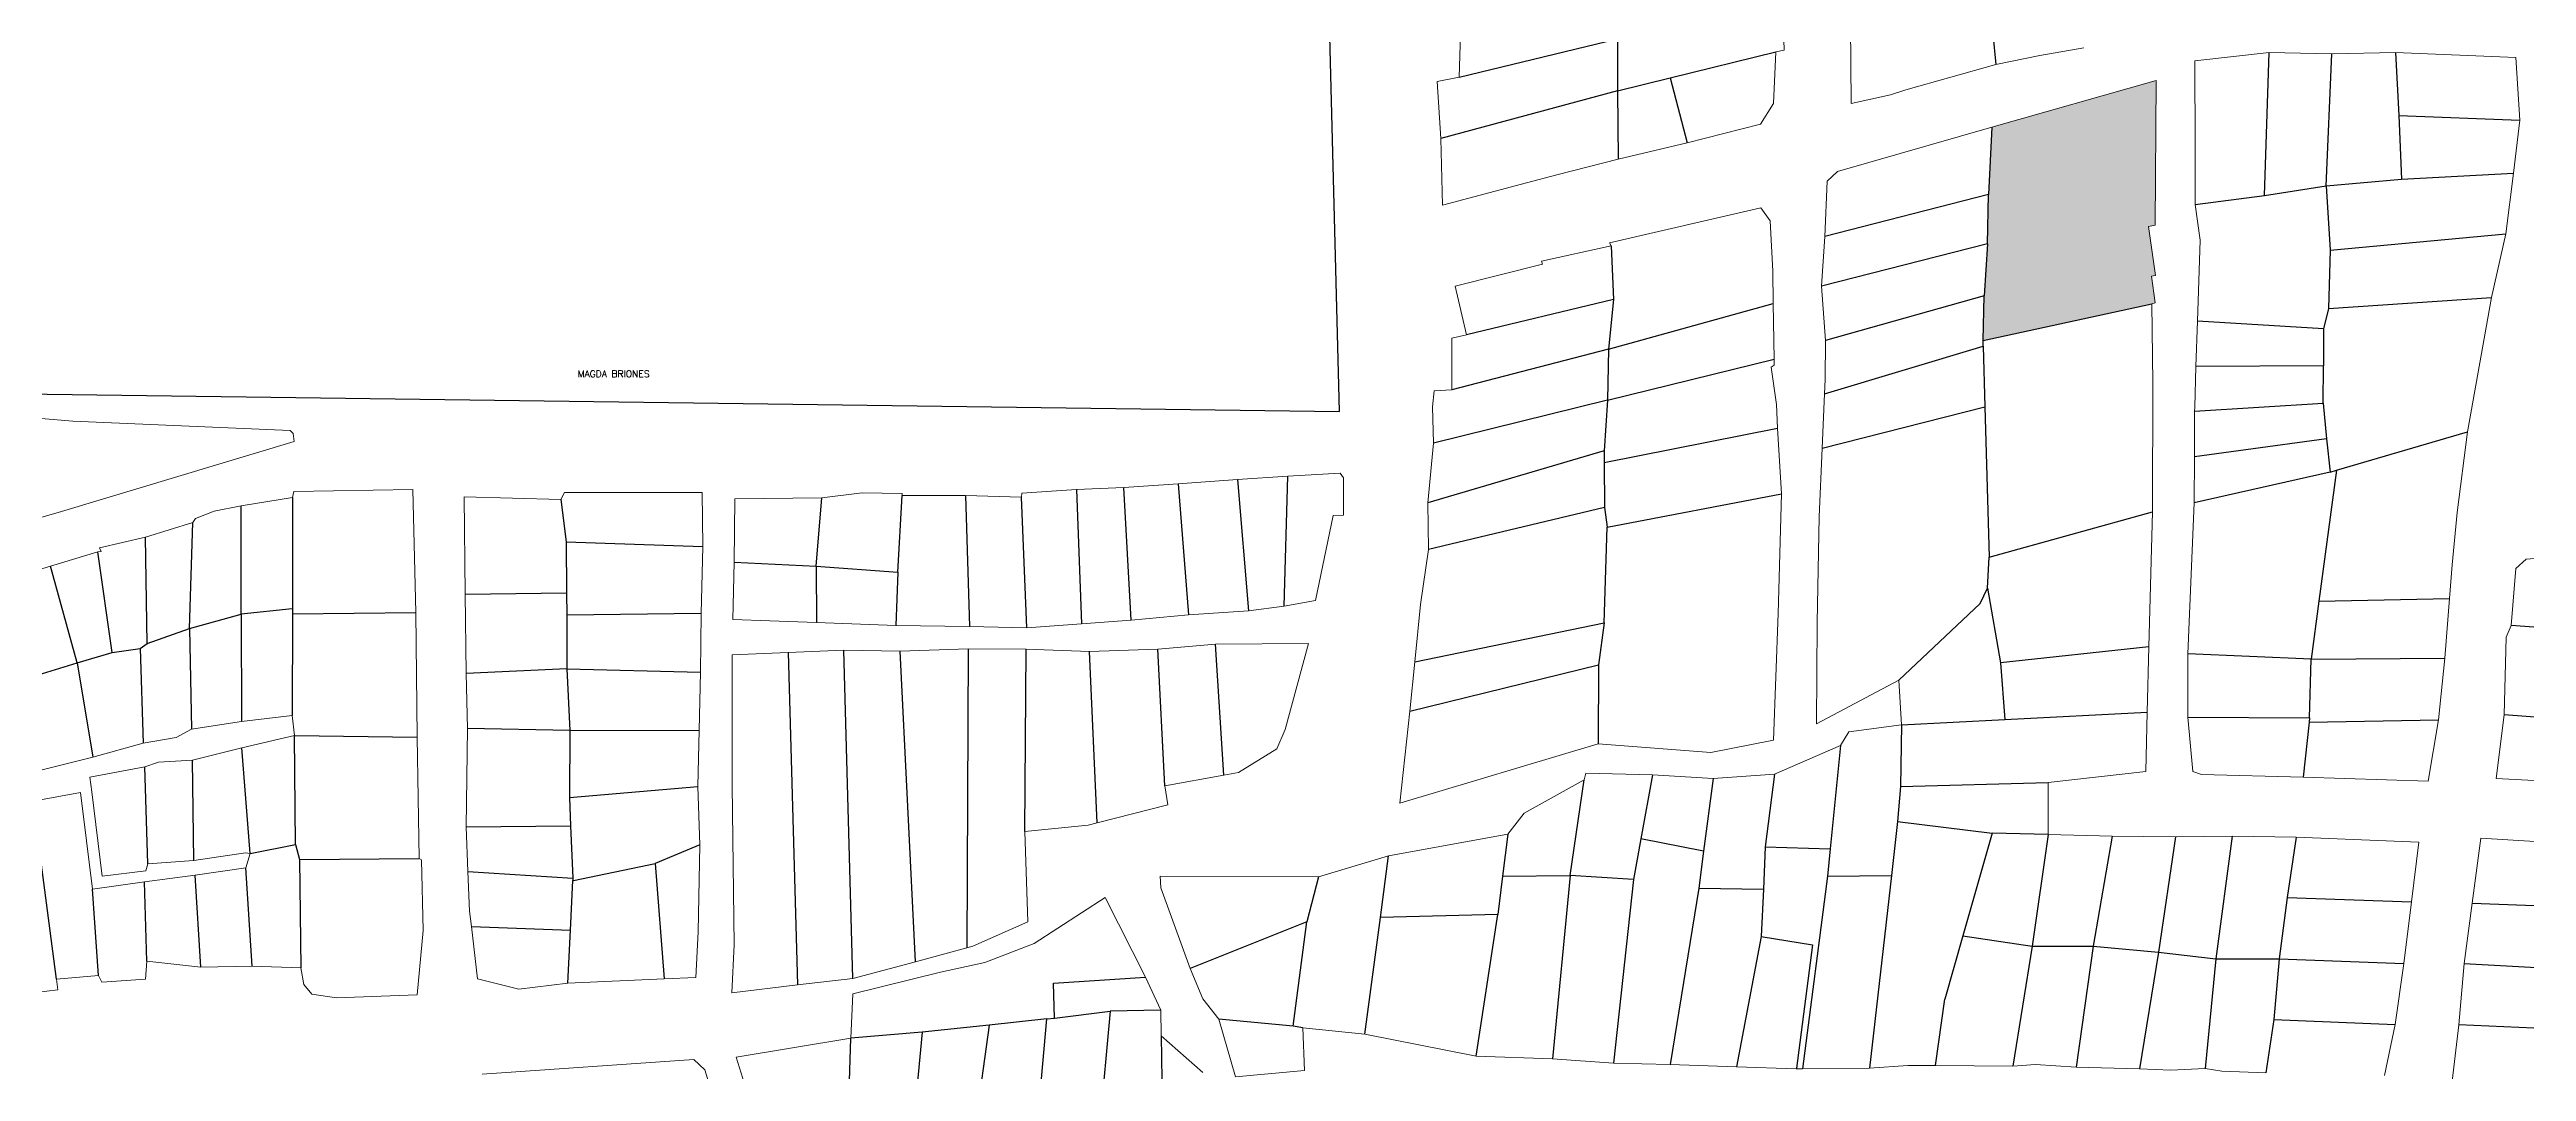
# Model space of a CAD drawing. Header units: millimetres. Extents: x 612074 to 614541, y 1316471 to 1317841.
# Drawn here: x 613079.4 to 613479.7, y 1316915.1 to 1317080.3 of the extents above; entities that cross this region are included whole.
import ezdxf

# ---------------------------------------------------------------- set-up
doc = ezdxf.new("R2010")
doc.units = ezdxf.units.MM
doc.layers.add('CAPA ROJA', color=1, linetype='Continuous')
doc.layers.add('PLANTA DE UBICACIÓN', color=7, linetype='Continuous')
doc.styles.add('MtXpl_Txt', font='txt_____.ttf')

msp = doc.modelspace()

# ---------------------------------------------------------------- hatches: boundary and pattern name
at = {"layer": 'PLANTA DE UBICACIÓN'}
h = msp.add_hatch(color=8, dxfattribs=at)
h.dxf.hatch_style = 1
h.paths.add_polyline_path([(613418.63, 1317051.68), (613419.72, 1317051.86), (613419.9, 1317075.29), (613393.34, 1317067.7), (613392.81, 1317056.81), (613392.62, 1317048.87), (613392.09, 1317040.43), (613391.94, 1317033.23), (613419.17, 1317039.18), (613419.75, 1317039.34), (613419.13, 1317043.62), (613419.8, 1317043.73)])

# ---------------------------------------------------------------- linework, layer by layer
at = {"layer": 'CAPA ROJA', "color": 1, "linetype": 'Continuous'}
for p, q in [((613287.88, 1317021.77), (613284.96, 1317138.18)), ((613013.76, 1317025.42), (613287.88, 1317021.77))]:
    msp.add_line(p, q, dxfattribs=at)
at = {"layer": 'CAPA ROJA', "color": 1, "linetype": 'Continuous', "lineweight": 13}
for p, q in [((613359.76, 1317080.17), (613359.48, 1317089.39)), ((613307.25, 1317075.81), (613307.52, 1317084.5)), ((613370.57, 1317071.57), (613370.47, 1317084.34)), ((613358.02, 1317071.55), (613358.44, 1317079.89)), ((613358.44, 1317079.89), (613359.76, 1317080.17)), ((613401.08, 1317079.3), (613393.98, 1317077.84)), ((613408.17, 1317080.57), (613401.08, 1317079.3)), ((613438.13, 1317079.79), (613426.11, 1317078.47)), ((613448.27, 1317079.58), (613438.13, 1317079.79)), ((613458.59, 1317079.8), (613448.27, 1317079.58)), ((613478.02, 1317079), (613458.59, 1317079.8)), ((613303.68, 1317075.1), (613307.25, 1317075.81)), ((613393.98, 1317077.84), (613379.41, 1317073.78)), ((613419.9, 1317075.29), (613393.34, 1317067.7)), ((613419.72, 1317051.86), (613419.9, 1317075.29)), ((613426.11, 1317078.47), (613426.2, 1317064.61)), ((613478.64, 1317068.84), (613478.02, 1317079)), ((613303.68, 1317075.1), (613304.25, 1317065.9)), ((613355.93, 1317068.21), (613358.02, 1317071.55)), ((613376.93, 1317072.94), (613370.57, 1317071.57)), ((613379.41, 1317073.78), (613376.93, 1317072.94)), ((613344.07, 1317065.18), (613355.93, 1317068.21)), ((613393.34, 1317067.7), (613368.41, 1317060.56)), ((613477.62, 1317060.28), (613478.64, 1317068.84)), ((613304.25, 1317065.9), (613304.56, 1317055.11)), ((613332.92, 1317062.56), (613344.07, 1317065.18)), ((613426.2, 1317064.61), (613426.17, 1317055.2)), ((613318.13, 1317058.7), (613323.02, 1317060.04)), ((613323.02, 1317060.04), (613332.92, 1317062.56)), ((613368.41, 1317060.56), (613366.72, 1317058.99)), ((613476.41, 1317050.47), (613477.62, 1317060.28)), ((613304.56, 1317055.11), (613318.13, 1317058.7)), ((613366.72, 1317058.99), (613366.32, 1317050.03)), ((613356.01, 1317054.69), (613331.51, 1317049.04)), ((613357.52, 1317052.57), (613356.01, 1317054.69)), ((613357.95, 1317044.44), (613357.52, 1317052.57)), ((613418.63, 1317051.68), (613419.72, 1317051.86)), ((613419.8, 1317043.73), (613418.63, 1317051.68)), ((613426.17, 1317055.2), (613426.99, 1317049.47)), ((613331.79, 1317048.54), (613320.57, 1317046.07)), ((613331.51, 1317049.04), (613331.79, 1317048.54)), ((613366.32, 1317050.03), (613365.81, 1317042.01)), ((613426.99, 1317049.47), (613426.56, 1317036.36)), ((613474.08, 1317040.17), (613476.41, 1317050.47)), ((613320.7, 1317045.6), (613306.59, 1317042)), ((613320.57, 1317046.07), (613320.7, 1317045.6)), ((613358.01, 1317039.23), (613357.95, 1317044.44)), ((613419.13, 1317043.62), (613419.8, 1317043.73)), ((613419.75, 1317039.34), (613419.13, 1317043.62)), ((613306.59, 1317042), (613308.43, 1317034.13)), ((613358.16, 1317030.24), (613358.01, 1317039.23)), ((613365.81, 1317042.01), (613366.45, 1317033.25)), ((613419.17, 1317039.18), (613419.75, 1317039.34)), ((613470.18, 1317018.49), (613474.08, 1317040.17)), ((613419.35, 1317026.39), (613419.17, 1317039.18)), ((613426.56, 1317036.36), (613426.32, 1317029.03)), ((613306.06, 1317033.63), (613306.05, 1317025.26)), ((613308.43, 1317034.13), (613306.06, 1317033.63)), ((613366.45, 1317033.25), (613366.4, 1317026.95)), ((613357.68, 1317028.95), (613358.17, 1317029.24)), ((613358.52, 1317022.88), (613357.68, 1317028.95)), ((613358.17, 1317029.24), (613358.16, 1317030.24)), ((613426.32, 1317029.03), (613426.11, 1317022.47)), ((613303.22, 1317025.12), (613302.94, 1317022.5)), ((613306.05, 1317025.26), (613303.22, 1317025.12)), ((613366.29, 1317024.6), (613365.9, 1317015.81)), ((613366.4, 1317026.95), (613366.29, 1317024.6)), ((613419.28, 1317005.52), (613419.35, 1317026.39)), ((613083.16, 1317020.17), (613056.72, 1317022.42)), ((613118.33, 1317018.67), (613083.16, 1317020.17)), ((613302.94, 1317022.5), (613303.1, 1317016.66)), ((613358.66, 1317019.07), (613358.52, 1317022.88)), ((613426.1, 1317021.8), (613426.07, 1317014.45)), ((613426.11, 1317022.47), (613426.1, 1317021.8)), ((613081.34, 1317005.6), (613118.94, 1317016.91)), ((613118.79, 1317018.22), (613118.33, 1317018.67)), ((613118.94, 1317016.91), (613118.79, 1317018.22)), ((613302.16, 1317006.99), (613303.1, 1317016.66)), ((613359.34, 1317008.44), (613358.66, 1317019.07)), ((613365.9, 1317015.81), (613365.41, 1317004.75)), ((613468.51, 1317005.44), (613470.18, 1317018.49)), ((613271.43, 1317010.78), (613279.54, 1317011.33)), ((613279.54, 1317011.33), (613287.99, 1317011.8)), ((613287.99, 1317011.8), (613288.55, 1317011.02)), ((613426.07, 1317014.45), (613426.03, 1317006.97)), ((613110.41, 1317006.52), (613118.71, 1317007.83)), ((613118.71, 1317007.83), (613118.88, 1317008.83)), ((613118.88, 1317008.83), (613138.11, 1317009.17)), ((613138.11, 1317009.17), (613138.6, 1316989.24)), ((613146.61, 1316992.22), (613146.44, 1317007.96)), ((613146.44, 1317007.96), (613162.07, 1317007.55)), ((613162.07, 1317007.55), (613162.66, 1317008.66)), ((613162.66, 1317008.66), (613184.89, 1317008.69)), ((613184.89, 1317008.69), (613185.01, 1316999.94)), ((613190.07, 1316997.41), (613190.17, 1317007.66)), ((613190.17, 1317007.66), (613204.23, 1317007.82)), ((613204.23, 1317007.82), (613210.77, 1317008.61)), ((613210.77, 1317008.61), (613217.23, 1317008.48)), ((613217.22, 1317008.16), (613217.23, 1317008.48)), ((613217.22, 1317008.16), (613227.43, 1317008.17)), ((613227.43, 1317008.17), (613236.5, 1317007.9)), ((613236.5, 1317007.9), (613236.58, 1317008.54)), ((613236.58, 1317008.54), (613245.4, 1317009.15)), ((613245.4, 1317009.15), (613253.05, 1317009.47)), ((613253.05, 1317009.47), (613261.81, 1317010.06)), ((613261.81, 1317010.06), (613271.43, 1317010.78)), ((613288.55, 1317011.02), (613288.57, 1317005)), ((613358.81, 1316989.12), (613359.34, 1317008.44)), ((613046.8, 1316995.59), (613081.34, 1317005.6)), ((613094.94, 1317001.47), (613102.58, 1317003.8)), ((613102.58, 1317003.8), (613103, 1317004.47)), ((613103, 1317004.47), (613106, 1317005.64)), ((613106, 1317005.64), (613110.41, 1317006.52)), ((613286.88, 1317004.94), (613284.01, 1316991.22)), ((613288.57, 1317005), (613286.88, 1317004.94)), ((613302.26, 1316999.44), (613302.16, 1317006.99)), ((613365.41, 1317004.75), (613365.09, 1316987.65)), ((613418.72, 1316983.73), (613419.28, 1317005.52)), ((613426.03, 1317006.97), (613425.01, 1316982.6)), ((613467.71, 1316996.95), (613468.51, 1317005.44)), ((613087.51, 1316999.7), (613094.94, 1317001.47)), ((613087.77, 1316999.13), (613087.51, 1316999.7)), ((613185.01, 1316999.94), (613184.71, 1316989.13)), ((613301.01, 1316990.57), (613302.26, 1316999.44)), ((613071.81, 1316994.39), (613079.56, 1316996.77)), ((613079.56, 1316996.77), (613087.22, 1316999.05)), ((613087.22, 1316999.05), (613087.77, 1316999.13)), ((613189.84, 1316988.15), (613190.07, 1316997.41)), ((613467.29, 1316991.52), (613467.71, 1316996.95)), ((613477.24, 1316987.19), (613477.99, 1316996.37)), ((613477.99, 1316996.37), (613479.69, 1316997.9)), ((613479.69, 1316997.9), (613495.34, 1316999.1)), ((613146.74, 1316979.4), (613146.61, 1316992.22)), ((613284.01, 1316991.22), (613278.98, 1316990.28)), ((613466.56, 1316981.89), (613467.29, 1316991.52)), ((613138.6, 1316989.24), (613138.86, 1316969.11)), ((613184.71, 1316989.13), (613184.61, 1316979.61)), ((613195.83, 1316987.94), (613189.84, 1316988.15)), ((613203.4, 1316987.63), (613195.83, 1316987.94)), ((613216.19, 1316987.17), (613203.4, 1316987.63)), ((613228.11, 1316987), (613216.19, 1316987.17)), ((613246.2, 1316987.46), (613237.38, 1316986.81)), ((613254.23, 1316988.02), (613246.2, 1316987.46)), ((613263.5, 1316988.88), (613254.23, 1316988.02)), ((613273.2, 1316989.54), (613263.5, 1316988.88)), ((613278.98, 1316990.28), (613273.2, 1316989.54)), ((613300.07, 1316981.27), (613301.01, 1316990.57)), ((613358.02, 1316968.64), (613358.81, 1316989.12)), ((613365.09, 1316987.65), (613364.99, 1316971.25)), ((613476.47, 1316985.29), (613477.24, 1316987.19)), ((613198.82, 1316982.8), (613207.81, 1316983.19)), ((613207.81, 1316983.19), (613216.88, 1316983.03)), ((613216.88, 1316983.03), (613227.91, 1316983.41)), ((613227.91, 1316983.41), (613237.25, 1316983.35)), ((613237.38, 1316986.81), (613228.11, 1316987)), ((613237.25, 1316983.35), (613247.47, 1316982.96)), ((613247.47, 1316982.96), (613258.53, 1316983.34)), ((613258.53, 1316983.34), (613267.85, 1316984.14)), ((613267.85, 1316984.14), (613282.9, 1316984.27)), ((613282.9, 1316984.27), (613279.1, 1316970.33)), ((613418.45, 1316973.18), (613418.72, 1316983.73)), ((613476.11, 1316972.7), (613476.47, 1316985.29)), ((613146.95, 1316970.51), (613146.74, 1316979.4)), ((613184.61, 1316979.61), (613184.42, 1316970.22)), ((613189.72, 1316961.32), (613189.77, 1316982.41)), ((613189.77, 1316982.41), (613198.82, 1316982.8)), ((613299.27, 1316973.31), (613300.07, 1316981.27)), ((613425.01, 1316982.6), (613424.98, 1316972.37)), ((613465.53, 1316971.94), (613466.56, 1316981.89)), ((613364.99, 1316971.25), (613378.31, 1316978.34)), ((613378.31, 1316978.34), (613378.74, 1316971.13)), ((613110.43, 1316971.67), (613102.38, 1316970.38)), ((613118.61, 1316972.6), (613110.43, 1316971.67)), ((613119.03, 1316969.39), (613118.61, 1316972.6)), ((613297.67, 1316958.47), (613299.27, 1316973.31)), ((613418.24, 1316963.54), (613418.45, 1316973.18)), ((613424.98, 1316972.37), (613425.83, 1316963.58)), ((613463.82, 1316962), (613465.53, 1316971.94)), ((613474.85, 1316962.45), (613476.11, 1316972.7)), ((613094.53, 1316968.15), (613086.42, 1316965.89)), ((613099.89, 1316969.07), (613094.53, 1316968.15)), ((613102.38, 1316970.38), (613099.89, 1316969.07)), ((613102.54, 1316965.37), (613110.52, 1316967.37)), ((613110.52, 1316967.37), (613119.03, 1316969.39)), ((613138.86, 1316969.11), (613139.17, 1316949.49)), ((613146.75, 1316954.6), (613146.95, 1316970.51)), ((613184.42, 1316970.22), (613184.18, 1316961.12)), ((613277.75, 1316967.23), (613271.56, 1316963.38)), ((613279.1, 1316970.33), (613277.75, 1316967.23)), ((613297.67, 1316958.47), (613329.7, 1316968.01)), ((613329.7, 1316968.01), (613347.92, 1316966.66)), ((613347.92, 1316966.66), (613358.02, 1316968.64)), ((613368.85, 1316967.77), (613358.22, 1316963.15)), ((613370.22, 1316969.96), (613368.85, 1316967.77)), ((613378.74, 1316971.13), (613370.22, 1316969.96)), ((613086.42, 1316965.89), (613078.22, 1316963.85)), ((613085.91, 1316962.64), (613094.83, 1316964.29)), ((613094.83, 1316964.29), (613097.02, 1316965.06)), ((613097.02, 1316965.06), (613102.54, 1316965.37)), ((613271.56, 1316963.38), (613269.22, 1316962.99)), ((613327.7, 1316963.28), (613327.45, 1316962.23)), ((613338.5, 1316963), (613327.7, 1316963.28)), ((613358.22, 1316963.15), (613348.29, 1316962.41)), ((613402.45, 1316961.77), (613418.24, 1316963.54)), ((613425.83, 1316963.58), (613427.19, 1316963.1)), ((613076.79, 1316958.75), (613084.44, 1316960.17)), ((613084.44, 1316960.17), (613086.34, 1316944.54)), ((613086.25, 1316960.28), (613085.91, 1316962.64)), ((613087.9, 1316946.66), (613086.25, 1316960.28)), ((613184.18, 1316961.12), (613184.54, 1316951.73)), ((613190.04, 1316935.54), (613189.72, 1316961.32)), ((613269.22, 1316962.99), (613259.67, 1316961.24)), ((613259.67, 1316961.24), (613260.15, 1316958.18)), ((613327.45, 1316962.23), (613317.75, 1316956.81)), ((613348.29, 1316962.41), (613338.5, 1316963)), ((613402.44, 1316953.4), (613402.45, 1316961.77)), ((613427.19, 1316963.1), (613443.65, 1316962.66)), ((613443.65, 1316962.66), (613463.82, 1316962)), ((613493.19, 1316961.47), (613474.85, 1316962.45)), ((613248.75, 1316955.25), (613247.29, 1316954.88)), ((613260.15, 1316958.18), (613248.75, 1316955.25)), ((613317.75, 1316956.81), (613315.08, 1316953.41)), ((613147.04, 1316947.41), (613146.75, 1316954.6)), ((613184.54, 1316951.73), (613184.24, 1316937.67)), ((613237.05, 1316953.87), (613247.29, 1316954.88)), ((613237.52, 1316939.27), (613237.05, 1316953.87)), ((613315.08, 1316953.41), (613295.83, 1316949.94)), ((613412.77, 1316953.1), (613402.44, 1316953.4)), ((613423, 1316953.01), (613412.77, 1316953.1)), ((613432.18, 1316953.11), (613423, 1316953.01)), ((613442.51, 1316952.94), (613432.18, 1316953.11)), ((613462.34, 1316952.14), (613442.51, 1316952.94)), ((613461.15, 1316942.51), (613462.34, 1316952.14)), ((613470.96, 1316942.3), (613472.36, 1316952.78)), ((613472.36, 1316952.78), (613492.27, 1316951.54)), ((613094.97, 1316947.49), (613087.9, 1316946.66)), ((613095.3, 1316948.63), (613094.97, 1316947.49)), ((613102.76, 1316949.2), (613095.3, 1316948.63)), ((613111.09, 1316950.39), (613102.76, 1316949.2)), ((613102.93, 1316946.83), (613111.14, 1316947.98)), ((613111.82, 1316950.3), (613111.09, 1316950.39)), ((613111.14, 1316947.98), (613111.82, 1316950.3)), ((613139.17, 1316949.49), (613139.56, 1316949.29)), ((613139.56, 1316949.29), (613139.81, 1316937.85)), ((613147.3, 1316941), (613147.04, 1316947.41)), ((613295.83, 1316949.94), (613284.49, 1316946.52)), ((613086.34, 1316944.54), (613094.76, 1316945.73)), ((613094.76, 1316945.73), (613102.93, 1316946.83)), ((613238.53, 1316935.75), (613250.01, 1316943.17)), ((613250.01, 1316943.17), (613256.57, 1316930.33)), ((613259.03, 1316944.73), (613258.9, 1316946.62)), ((613258.9, 1316946.62), (613284.49, 1316946.52)), ((613263.76, 1316931.73), (613259.03, 1316944.73)), ((613147.59, 1316938.51), (613147.3, 1316941)), ((613237.52, 1316939.27), (613228.62, 1316935.33)), ((613459.91, 1316932.5), (613461.15, 1316942.51)), ((613469.65, 1316932.54), (613470.96, 1316942.3)), ((613139.81, 1316937.85), (613138.83, 1316927.45)), ((613148.61, 1316930.07), (613147.59, 1316938.51)), ((613184.24, 1316937.67), (613183.88, 1316930.26)), ((613189.69, 1316927.8), (613190.04, 1316935.54)), ((613228.62, 1316935.33), (613227.66, 1316935.07)), ((613230.57, 1316932.67), (613238.53, 1316935.75)), ((613095.16, 1316932.9), (613094.91, 1316930.01)), ((613103.85, 1316931.91), (613095.16, 1316932.9)), ((613112.19, 1316932.11), (613103.85, 1316931.91)), ((613120.02, 1316931.82), (613112.19, 1316932.11)), ((613120.53, 1316929.14), (613120.02, 1316931.82)), ((613219.36, 1316932.78), (613209.24, 1316930.11)), ((613209.26, 1316927.61), (613223.39, 1316931.15)), ((613227.66, 1316935.07), (613219.36, 1316932.78)), ((613223.39, 1316931.15), (613230.57, 1316932.67)), ((613265.81, 1316926.83), (613263.76, 1316931.73)), ((613458.52, 1316922.69), (613459.91, 1316932.5)), ((613468.81, 1316922.61), (613469.65, 1316932.54)), ((613080.76, 1316928.29), (613073.67, 1316927.39)), ((613087.33, 1316930.61), (613080.56, 1316930.01)), ((613080.56, 1316930.01), (613080.76, 1316928.29)), ((613087.86, 1316929.49), (613087.33, 1316930.61)), ((613094.91, 1316930.01), (613087.86, 1316929.49)), ((613121.83, 1316927.56), (613120.53, 1316929.14)), ((613125.78, 1316926.97), (613121.83, 1316927.56)), ((613138.83, 1316927.45), (613125.78, 1316926.97)), ((613155.26, 1316928.39), (613148.61, 1316930.07)), ((613163.18, 1316929.33), (613155.26, 1316928.39)), ((613178.78, 1316930.03), (613163.18, 1316929.33)), ((613183.88, 1316930.26), (613178.78, 1316930.03)), ((613200.3, 1316929.05), (613189.69, 1316927.8)), ((613209.24, 1316930.11), (613200.3, 1316929.05)), ((613208.91, 1316920.48), (613209.26, 1316927.61)), ((613256.57, 1316930.33), (613259.05, 1316924.98)), ((613259.05, 1316924.98), (613259.09, 1316920.83)), ((613268.37, 1316923.52), (613265.81, 1316926.83)), ((613268.37, 1316923.52), (613271.11, 1316914.22)), ((613190.41, 1316917.39), (613208.91, 1316920.48)), ((613259.09, 1316920.83), (613265.79, 1316914.88)), ((613282.25, 1316915.24), (613281.96, 1316922.15)), ((613292.01, 1316921.12), (613281.96, 1316922.15)), ((613292.01, 1316921.12), (613309.7, 1316917.58)), ((613456.79, 1316914.44), (613458.52, 1316922.69)), ((613467.64, 1316912.57), (613468.81, 1316922.61)), ((613149.35, 1316914.61), (613183.55, 1316917.02)), ((613183.55, 1316917.02), (613185.3, 1316915.32)), ((613185.3, 1316915.32), (613187.71, 1316907.65)), ((613191.98, 1316912.22), (613190.41, 1316917.39)), ((613271.11, 1316914.22), (613282.25, 1316915.24)), ((613309.7, 1316917.58), (613310, 1316917.57)), ((613310, 1316917.57), (613322.32, 1316917.13)), ((613322.32, 1316917.13), (613332.17, 1316916.42)), ((613332.17, 1316916.42), (613341.34, 1316916.18)), ((613341.34, 1316916.18), (613352.08, 1316915.83)), ((613352.08, 1316915.83), (613361.72, 1316915.52)), ((613361.72, 1316915.52), (613362.72, 1316915.49)), ((613362.72, 1316915.49), (613373.53, 1316915.61)), ((613373.53, 1316915.61), (613379.74, 1316916.05)), ((613379.74, 1316916.05), (613384.22, 1316916.01)), ((613384.22, 1316916.01), (613396.71, 1316915.91)), ((613396.71, 1316915.91), (613400.4, 1316916.18)), ((613400.4, 1316916.18), (613406.96, 1316915.74)), ((613406.96, 1316915.74), (613417.18, 1316915.49)), ((613417.18, 1316915.49), (613422.26, 1316915.28)), ((613422.26, 1316915.28), (613427.78, 1316915.55)), ((613427.78, 1316915.55), (613430.52, 1316915.13)), ((613430.52, 1316915.13), (613437.6, 1316914.83))]:
    msp.add_line(p, q, dxfattribs=at)
at = {"layer": 'CAPA ROJA', "color": 1, "linetype": 'Continuous', "lineweight": -3}
for p, q in [((613393, 1317087.79), (613393.98, 1317077.84)), ((613307.25, 1317075.81), (613332.85, 1317081.99)), ((613332.85, 1317081.99), (613332.83, 1317073.59)), ((613341.32, 1317075.68), (613358.44, 1317079.89)), ((613437.37, 1317056.65), (613438.13, 1317079.79)), ((613447.38, 1317058.25), (613448.27, 1317079.58)), ((613458.59, 1317079.8), (613459.09, 1317069.6)), ((613332.83, 1317073.59), (613341.32, 1317075.68)), ((613341.32, 1317075.68), (613344.07, 1317065.18)), ((613332.83, 1317073.59), (613304.25, 1317065.9)), ((613332.83, 1317073.59), (613332.92, 1317062.56)), ((613393.34, 1317067.7), (613392.81, 1317056.81)), ((613459.09, 1317069.6), (613478.64, 1317068.84)), ((613459.09, 1317069.6), (613459.52, 1317059.29)), ((613447.38, 1317058.25), (613459.52, 1317059.29)), ((613459.52, 1317059.29), (613477.62, 1317060.28)), ((613392.81, 1317056.81), (613366.32, 1317050.03)), ((613392.62, 1317048.87), (613392.81, 1317056.81)), ((613426.17, 1317055.2), (613437.37, 1317056.65)), ((613437.37, 1317056.65), (613447.38, 1317058.25)), ((613447.38, 1317058.25), (613447.99, 1317047.84)), ((613331.79, 1317048.54), (613332.19, 1317039.84)), ((613392.62, 1317048.87), (613365.81, 1317042.01)), ((613392.62, 1317048.87), (613392.09, 1317040.43)), ((613447.99, 1317047.84), (613447.75, 1317038.43)), ((613447.99, 1317047.84), (613476.41, 1317050.47)), ((613332.19, 1317039.84), (613308.43, 1317034.13)), ((613332.19, 1317039.84), (613331.35, 1317031.85)), ((613331.35, 1317031.85), (613358.01, 1317039.23)), ((613392.09, 1317040.43), (613366.45, 1317033.25)), ((613391.94, 1317033.23), (613392.09, 1317040.43)), ((613447.75, 1317038.43), (613474.08, 1317040.17)), ((613391.94, 1317033.23), (613419.17, 1317039.18)), ((613446.92, 1317035.13), (613426.56, 1317036.36)), ((613447.75, 1317038.43), (613446.92, 1317035.13)), ((613331.35, 1317031.85), (613306.05, 1317025.26)), ((613331.35, 1317031.85), (613331.21, 1317023.6)), ((613366.29, 1317024.6), (613391.92, 1317032.34)), ((613391.92, 1317032.34), (613391.94, 1317033.23)), ((613391.92, 1317032.34), (613392.2, 1317022.49)), ((613446.92, 1317035.13), (613446.92, 1317029.13)), ((613331.21, 1317023.6), (613358.16, 1317030.24)), ((613446.92, 1317029.13), (613426.32, 1317029.03)), ((613446.88, 1317023.13), (613446.92, 1317029.13)), ((613331.21, 1317023.6), (613303.1, 1317016.66)), ((613331.21, 1317023.6), (613330.65, 1317015.42)), ((613365.9, 1317015.81), (613392.2, 1317022.49)), ((613392.2, 1317022.49), (613392.88, 1316998.19)), ((613426.1, 1317021.8), (613446.88, 1317023.13)), ((613446.88, 1317023.13), (613447.44, 1317017.36)), ((613330.65, 1317015.42), (613302.16, 1317006.99)), ((613330.65, 1317015.42), (613330.67, 1317013.51)), ((613330.67, 1317013.51), (613358.66, 1317019.07)), ((613447.44, 1317017.36), (613426.07, 1317014.45)), ((613447.44, 1317017.36), (613447.98, 1317011.94)), ((613449.03, 1317012.25), (613470.18, 1317018.49)), ((613278.98, 1316990.28), (613279.54, 1317011.33)), ((613330.67, 1317013.51), (613330.75, 1317006.22)), ((613447.98, 1317011.94), (613426.03, 1317006.97)), ((613449.03, 1317012.25), (613446.19, 1316991.09)), ((613447.98, 1317011.94), (613449.03, 1317012.25)), ((613118.71, 1317007.83), (613118.7, 1316989.88)), ((613162.07, 1317007.55), (613162.89, 1317000.67)), ((613203.31, 1316996.77), (613204.23, 1317007.82)), ((613216.53, 1316995.78), (613217.22, 1317008.16)), ((613227.43, 1317008.17), (613228.11, 1316987)), ((613237.38, 1316986.81), (613236.5, 1317007.9)), ((613245.4, 1317009.15), (613246.2, 1316987.46)), ((613254.23, 1316988.02), (613253.05, 1317009.47)), ((613261.81, 1317010.06), (613263.5, 1316988.88)), ((613271.43, 1317010.78), (613273.2, 1316989.54)), ((613331.15, 1317003.08), (613359.34, 1317008.44)), ((613102.05, 1316986.66), (613102.58, 1317003.8)), ((613110.39, 1316988.97), (613110.41, 1317006.52)), ((613330.75, 1317006.22), (613302.26, 1316999.44)), ((613330.75, 1317006.22), (613331.15, 1317003.08)), ((613392.88, 1316998.19), (613419.28, 1317005.52)), ((613095.21, 1316984.27), (613094.94, 1317001.47)), ((613162.89, 1317000.67), (613185.01, 1316999.94)), ((613162.89, 1317000.67), (613162.98, 1316992.42)), ((613330.68, 1316987.6), (613331.15, 1317003.08)), ((613083.88, 1316981.11), (613079.56, 1316996.77)), ((613089.53, 1316982.81), (613087.22, 1316999.05)), ((613190.07, 1316997.41), (613203.31, 1316996.77)), ((613203.31, 1316996.77), (613203.4, 1316987.63)), ((613203.31, 1316996.77), (613216.53, 1316995.78)), ((613216.53, 1316995.78), (613216.19, 1316987.17)), ((613392.65, 1316993.2), (613392.88, 1316998.19)), ((613146.61, 1316992.22), (613162.98, 1316992.42)), ((613162.98, 1316992.42), (613163.01, 1316988.83)), ((613391.44, 1316990.73), (613392.65, 1316993.2)), ((613392.65, 1316993.2), (613394.71, 1316981.12)), ((613446.19, 1316991.09), (613467.29, 1316991.52)), ((613102.05, 1316986.66), (613110.39, 1316988.97)), ((613118.61, 1316989.87), (613110.39, 1316988.97)), ((613110.39, 1316988.97), (613110.43, 1316971.67)), ((613118.7, 1316989.88), (613118.61, 1316989.87)), ((613118.7, 1316989.03), (613118.61, 1316972.6)), ((613118.7, 1316989.88), (613118.7, 1316989.03)), ((613118.7, 1316989.03), (613138.6, 1316989.24)), ((613184.71, 1316989.13), (613163.01, 1316988.83)), ((613163.01, 1316988.83), (613163.01, 1316980.16)), ((613300.07, 1316981.27), (613330.68, 1316987.6)), ((613330.68, 1316987.6), (613329.76, 1316980.81)), ((613378.31, 1316978.34), (613391.44, 1316990.73)), ((613446.19, 1316991.09), (613444.93, 1316981.73)), ((613496.14, 1316985.72), (613477.24, 1316987.19)), ((613089.53, 1316982.81), (613094.08, 1316983.44)), ((613094.08, 1316983.44), (613095.21, 1316984.27)), ((613094.08, 1316983.44), (613094.53, 1316968.15)), ((613095.21, 1316984.27), (613102.05, 1316986.66)), ((613102.05, 1316986.66), (613102.38, 1316970.38)), ((613209.24, 1316930.11), (613207.81, 1316983.19)), ((613227.91, 1316983.41), (613227.66, 1316935.07)), ((613237.05, 1316953.87), (613237.25, 1316983.35)), ((613259.67, 1316961.24), (613258.53, 1316983.34)), ((613269.22, 1316962.99), (613267.85, 1316984.14)), ((613418.72, 1316983.73), (613394.71, 1316981.12)), ((613075.46, 1316978.55), (613083.88, 1316981.11)), ((613083.88, 1316981.11), (613089.53, 1316982.81)), ((613083.88, 1316981.11), (613086.42, 1316965.89)), ((613163.01, 1316980.16), (613146.74, 1316979.4)), ((613163.01, 1316980.16), (613184.61, 1316979.61)), ((613163.01, 1316980.16), (613163.51, 1316970.2)), ((613198.82, 1316982.8), (613200.3, 1316929.05)), ((613219.36, 1316932.78), (613216.88, 1316983.03)), ((613248.75, 1316955.25), (613247.47, 1316982.96)), ((613299.27, 1316973.31), (613329.76, 1316980.81)), ((613329.76, 1316980.81), (613329.7, 1316968.01)), ((613394.71, 1316981.12), (613395.41, 1316971.99)), ((613444.93, 1316981.73), (613425.01, 1316982.6)), ((613444.67, 1316972.26), (613444.93, 1316981.73)), ((613444.93, 1316981.73), (613466.56, 1316981.89)), ((613378.74, 1316971.13), (613395.41, 1316971.99)), ((613395.41, 1316971.99), (613418.45, 1316973.18)), ((613424.98, 1316972.37), (613444.67, 1316972.26)), ((613444.59, 1316971.54), (613443.65, 1316962.66)), ((613444.67, 1316972.26), (613444.59, 1316971.54)), ((613444.59, 1316971.54), (613465.53, 1316971.94)), ((613494.76, 1316971.29), (613476.11, 1316972.7)), ((613111.82, 1316950.3), (613110.52, 1316967.37)), ((613119.03, 1316969.39), (613138.86, 1316969.11)), ((613119.18, 1316951.74), (613119.03, 1316969.39)), ((613163.51, 1316970.2), (613146.95, 1316970.51)), ((613163.51, 1316970.2), (613163.44, 1316959.34)), ((613163.51, 1316970.2), (613184.42, 1316970.22)), ((613368.85, 1316967.77), (613367.22, 1316951.05)), ((613378.74, 1316971.13), (613378.56, 1316961.13)), ((613095.3, 1316948.63), (613094.83, 1316964.29)), ((613102.76, 1316949.2), (613102.54, 1316965.37)), ((613358.22, 1316963.15), (613356.72, 1316951.38)), ((613163.44, 1316959.34), (613184.18, 1316961.12)), ((613163.44, 1316959.34), (613163.64, 1316954.78)), ((613325.16, 1316946.77), (613327.45, 1316962.23)), ((613338.5, 1316963), (613336.6, 1316952.68)), ((613348.29, 1316962.41), (613346.75, 1316950.71)), ((613378.56, 1316961.13), (613378.08, 1316955.5)), ((613378.56, 1316961.13), (613402.45, 1316961.77)), ((613080.56, 1316930.01), (613076.79, 1316958.75)), ((613378.08, 1316955.5), (613377.09, 1316946.76)), ((613378.08, 1316955.5), (613393.39, 1316953.58)), ((613111.82, 1316950.3), (613119.18, 1316951.74)), ((613119.18, 1316951.74), (613119.82, 1316949.32)), ((613146.75, 1316954.6), (613163.64, 1316954.78)), ((613163.64, 1316954.78), (613164, 1316946.31)), ((613184.54, 1316951.73), (613177.3, 1316948.71)), ((613315.08, 1316953.41), (613314.26, 1316946.66)), ((613336.6, 1316952.68), (613335.39, 1316946.09)), ((613346.75, 1316950.71), (613336.6, 1316952.68)), ((613356.72, 1316951.38), (613356.4, 1316944.54)), ((613356.72, 1316951.38), (613367.22, 1316951.05)), ((613393.39, 1316953.58), (613388.66, 1316936.99)), ((613402.44, 1316953.4), (613393.39, 1316953.58)), ((613402.44, 1316953.4), (613399.84, 1316935.31)), ((613412.77, 1316953.1), (613409.69, 1316935.31)), ((613423, 1316953.01), (613420.25, 1316934.36)), ((613432.18, 1316953.11), (613429.54, 1316933.29)), ((613442.51, 1316952.94), (613441.06, 1316943.2)), ((613112.19, 1316932.11), (613111.14, 1316947.98)), ((613119.82, 1316949.32), (613139.17, 1316949.49)), ((613119.82, 1316949.32), (613120.02, 1316931.82)), ((613147.04, 1316947.41), (613164, 1316946.31)), ((613164.08, 1316945.93), (613177.3, 1316948.71)), ((613177.3, 1316948.71), (613178.78, 1316930.03)), ((613294.51, 1316939.98), (613295.83, 1316949.94)), ((613346.75, 1316950.71), (613345.95, 1316944.71)), ((613367.22, 1316951.05), (613366.79, 1316946.62)), ((613087.33, 1316930.61), (613086.34, 1316944.54)), ((613095.16, 1316932.9), (613094.76, 1316945.73)), ((613103.85, 1316931.91), (613102.93, 1316946.83)), ((613163.61, 1316937.9), (613164.01, 1316945.92)), ((613164, 1316946.31), (613164.01, 1316945.92)), ((613164.01, 1316945.92), (613164.08, 1316945.93)), ((613284.49, 1316946.52), (613282.63, 1316939.25)), ((613314.26, 1316946.66), (613313.5, 1316940.46)), ((613314.26, 1316946.66), (613325.16, 1316946.77)), ((613325.16, 1316946.77), (613322.32, 1316917.13)), ((613335.39, 1316946.09), (613325.16, 1316946.77)), ((613335.39, 1316946.09), (613332.17, 1316916.42)), ((613345.95, 1316944.71), (613341.34, 1316916.18)), ((613345.95, 1316944.71), (613356.4, 1316944.54)), ((613356.4, 1316944.54), (613356.04, 1316936.89)), ((613366.79, 1316946.62), (613362.72, 1316915.49)), ((613366.79, 1316946.62), (613377.09, 1316946.76)), ((613377.09, 1316946.76), (613373.53, 1316915.61)), ((613441.06, 1316943.2), (613439.79, 1316933.28)), ((613441.06, 1316943.2), (613461.15, 1316942.51)), ((613282.63, 1316939.25), (613263.76, 1316931.73)), ((613280.42, 1316922.38), (613282.63, 1316939.25)), ((613292.01, 1316921.12), (613294.51, 1316939.98)), ((613313.5, 1316940.46), (613294.51, 1316939.98)), ((613310, 1316917.57), (613313.5, 1316940.46)), ((613470.96, 1316942.3), (613491.34, 1316941.48)), ((613147.59, 1316938.51), (613163.61, 1316937.9)), ((613163.18, 1316929.33), (613163.61, 1316937.9)), ((613356.04, 1316936.89), (613352.08, 1316915.83)), ((613356.04, 1316936.89), (613364.33, 1316935.56)), ((613364.33, 1316935.56), (613361.74, 1316915.62)), ((613388.66, 1316936.99), (613385.74, 1316926.75)), ((613388.66, 1316936.99), (613399.84, 1316935.31)), ((613399.84, 1316935.31), (613396.71, 1316915.91)), ((613399.84, 1316935.31), (613409.69, 1316935.31)), ((613409.69, 1316935.31), (613406.96, 1316915.74)), ((613409.69, 1316935.31), (613420.25, 1316934.36)), ((613420.25, 1316934.36), (613417.18, 1316915.49)), ((613420.25, 1316934.36), (613429.54, 1316933.29)), ((613429.54, 1316933.29), (613427.78, 1316915.55)), ((613429.54, 1316933.29), (613439.79, 1316933.28)), ((613439.79, 1316933.28), (613438.9, 1316923.47)), ((613439.79, 1316933.28), (613459.91, 1316932.5)), ((613469.65, 1316932.54), (613489.97, 1316931.42)), ((613241.65, 1316929.37), (613256.57, 1316930.33)), ((613241.83, 1316923.71), (613241.65, 1316929.37)), ((613240.59, 1316923.56), (613231.28, 1316922.54)), ((613238.58, 1316900.78), (613240.59, 1316923.56)), ((613240.59, 1316923.56), (613241.83, 1316923.71)), ((613241.83, 1316923.71), (613250.81, 1316924.81)), ((613250.81, 1316924.81), (613248.57, 1316900.06)), ((613259.05, 1316924.98), (613250.81, 1316924.81)), ((613280.42, 1316922.38), (613268.37, 1316923.52)), ((613384.22, 1316916.01), (613385.74, 1316926.75)), ((613438.9, 1316923.47), (613437.6, 1316914.83)), ((613438.9, 1316923.47), (613458.52, 1316922.69)), ((613208.36, 1316903.28), (613208.91, 1316920.48)), ((613220.44, 1316921.44), (613208.91, 1316920.48)), ((613220.44, 1316921.44), (613218.68, 1316902.59)), ((613231.28, 1316922.54), (613220.44, 1316921.44)), ((613231.28, 1316922.54), (613228.39, 1316901.71)), ((613259.09, 1316920.83), (613259.44, 1316899.12)), ((613281.96, 1316922.15), (613280.42, 1316922.38)), ((613488.54, 1316921.73), (613468.81, 1316922.61)), ((613361.74, 1316915.62), (613361.72, 1316915.52))]:
    msp.add_line(p, q, dxfattribs=at)

# ---------------------------------------------------------------- texts
at = {"layer": 'CAPA ROJA', "color": 1, "lineweight": 30, "style": 'MtXpl_Txt'}
msp.add_text('MAGDA BRIONES', height=1.08, dxfattribs=at).set_placement((613164.78, 1317027.31))

doc.saveas('drawing.dxf')
